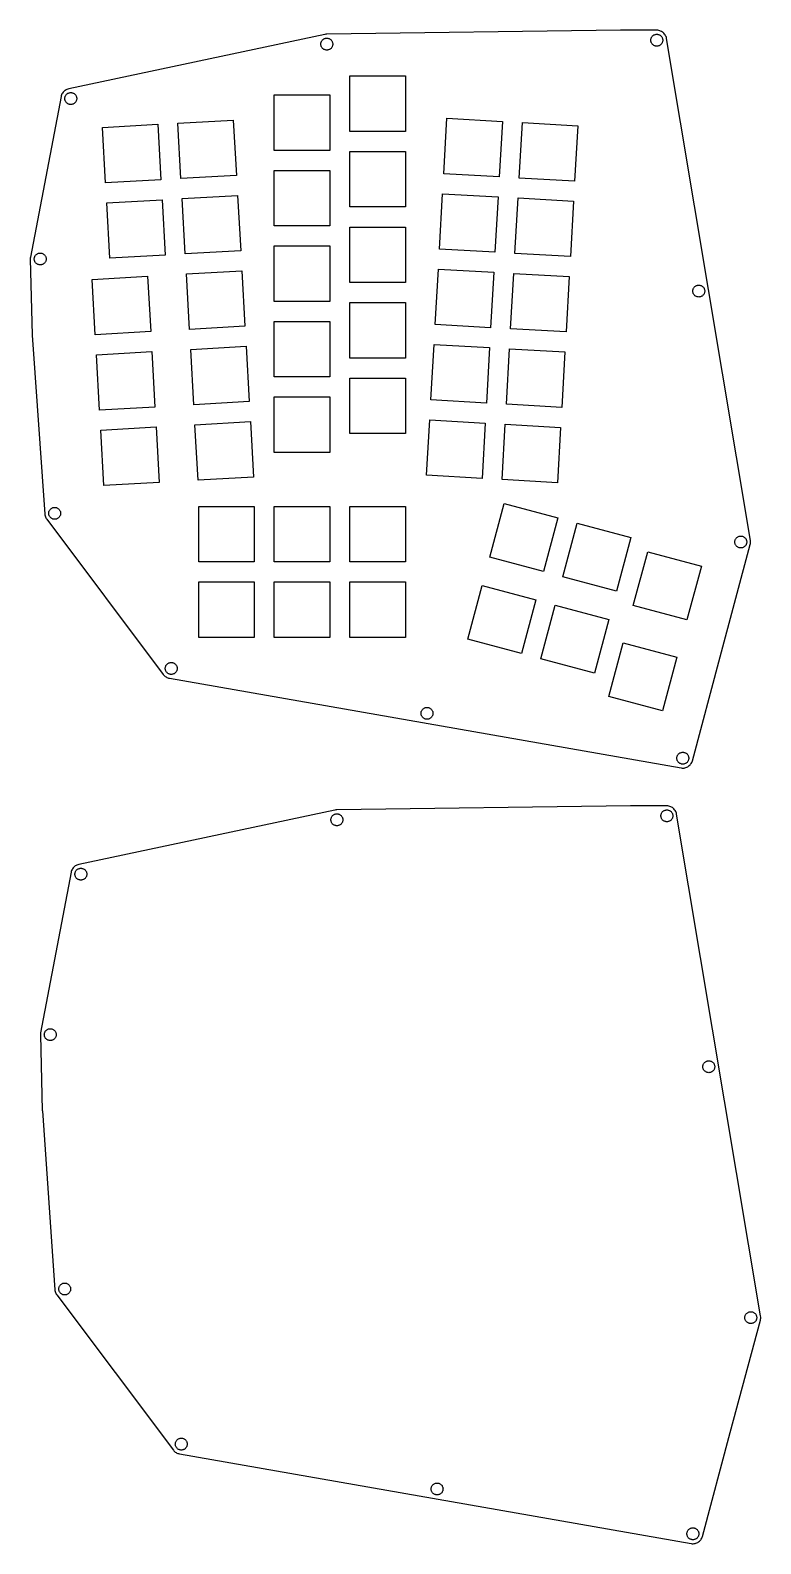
# Model space of a CAD drawing. Extents: x 0.1 to 15.1, y 0.3 to 15.4.
# Drawn here: x 0.12 to 7.37, y 0.33 to 15.36 of the extents above; entities that cross this region are included whole.
import ezdxf

# ---------------------------------------------------------------- set-up
doc = ezdxf.new("R2010")
doc.units = 0
doc.layers.add('Your_Design', color=7, linetype='CONTINUOUS')

msp = doc.modelspace()

# ---------------------------------------------------------------- linework, layer by layer
at = {"layer": 'Your_Design', "color": 5}
for points in [[(5.976106, 15.355777), (5.974772, 15.355768), (3.05893, 15.316258), (3.04932, 15.315656), (3.039814, 15.314119), (0.49847, 14.774332), (0.48917, 14.771876), (0.480153, 14.768524), (0.471507, 14.764308), (0.463314, 14.759268), (0.455652, 14.753452), (0.448594, 14.746916), (0.442208, 14.739722), (0.436555, 14.73194), (0.431688, 14.723642), (0.427655, 14.714909), (0.424493, 14.705825), (0.422233, 14.696475), (0.11865, 13.10295), (0.117234, 13.092492), (0.116945, 13.081942), (0.136702, 12.330816), (0.136906, 12.326561), (0.260605, 10.551597), (0.261709, 10.542238), (0.263704, 10.533028), (0.26657, 10.52405), (0.270282, 10.515387), (0.274805, 10.50712), (0.280098, 10.499323), (1.43724, 8.958998), (1.443143, 8.951865), (1.44969, 8.945319), (1.456823, 8.939416), (1.46448, 8.93421), (1.472591, 8.929747), (1.481086, 8.926066), (1.48989, 8.9232), (1.498924, 8.921172), (6.576941, 8.030159), (6.586591, 8.028954), (6.596313, 8.028718), (6.606012, 8.02943), (6.615593, 8.031096), (6.624963, 8.033698), (6.63403, 8.037214), (6.642706, 8.041608), (6.650905, 8.046836), (6.658549, 8.052849), (6.665562, 8.059586), (6.671876, 8.066983), (6.67743, 8.074966), (6.682168, 8.083459), (6.686046, 8.092378), (6.689022, 8.101635), (6.965178, 9.132263), (7.2643, 10.2486), (7.266473, 10.258887), (7.26754, 10.269348), (7.2675, 10.279863), (7.266323, 10.290312), (6.432787, 15.273597), (6.430673, 15.283242), (6.427602, 15.292626), (6.423607, 15.301655), (6.418726, 15.310239), (6.41301, 15.31829), (6.406497, 15.32572), (6.399291, 15.33247), (6.391445, 15.338465), (6.383037, 15.343642), (6.374153, 15.347952), (6.364882, 15.351349), (6.355317, 15.353801), (6.345555, 15.355281), (6.335693, 15.355777)], [(3.11932, 15.217841), (3.11932, 15.217841), (3.119037, 15.212053), (3.118186, 15.20632), (3.116778, 15.200699), (3.114826, 15.195242), (3.112348, 15.190003), (3.109368, 15.185032), (3.105916, 15.180377), (3.102024, 15.176083), (3.097729, 15.172191), (3.093075, 15.168739), (3.088104, 15.16576), (3.082865, 15.163282), (3.077408, 15.161329), (3.071786, 15.159921), (3.066054, 15.159071), (3.060265, 15.158787), (3.054477, 15.159071), (3.048744, 15.159921), (3.043122, 15.161329), (3.037666, 15.163282), (3.032427, 15.16576), (3.027456, 15.168739), (3.022801, 15.172191), (3.018507, 15.176083), (3.014615, 15.180377), (3.011163, 15.185032), (3.008183, 15.190003), (3.005705, 15.195242), (3.003753, 15.200699), (3.002344, 15.20632), (3.001494, 15.212053), (3.001211, 15.217841), (3.001494, 15.22363), (3.002344, 15.229363), (3.003753, 15.234984), (3.005705, 15.240441), (3.008183, 15.24568), (3.011163, 15.250651), (3.014615, 15.255306), (3.018507, 15.2596), (3.022801, 15.263492), (3.027456, 15.266944), (3.032427, 15.269923), (3.037666, 15.272401), (3.043122, 15.274354), (3.048744, 15.275762), (3.054477, 15.276612), (3.060265, 15.276896), (3.066054, 15.276612), (3.071786, 15.275762), (3.077408, 15.274354), (3.082865, 15.272401), (3.088104, 15.269923), (3.093075, 15.266944), (3.097729, 15.263492), (3.102024, 15.2596), (3.105916, 15.255306), (3.109368, 15.250651), (3.112348, 15.24568), (3.114826, 15.240441), (3.116778, 15.234984), (3.118186, 15.229363), (3.119037, 15.22363)], [(6.394748, 15.257351), (6.394748, 15.257351), (6.394472, 15.251563), (6.393622, 15.24583), (6.392213, 15.240209), (6.39026, 15.234752), (6.387784, 15.229513), (6.384803, 15.224542), (6.38135, 15.219887), (6.377457, 15.215593), (6.373163, 15.211701), (6.368508, 15.208249), (6.363537, 15.205269), (6.358298, 15.202792), (6.352841, 15.200839), (6.34722, 15.199431), (6.341487, 15.198581), (6.335693, 15.198296), (6.329905, 15.198581), (6.324172, 15.199431), (6.31855, 15.200839), (6.313094, 15.202792), (6.307855, 15.205269), (6.302884, 15.208249), (6.298229, 15.211701), (6.293935, 15.215593), (6.290045, 15.219887), (6.286592, 15.224542), (6.283612, 15.229513), (6.281135, 15.234752), (6.279183, 15.240209), (6.277773, 15.24583), (6.276923, 15.251563), (6.276638, 15.257351), (6.276913, 15.26314), (6.277764, 15.268873), (6.279173, 15.274494), (6.281126, 15.279951), (6.283602, 15.28519), (6.286583, 15.290161), (6.290035, 15.294816), (6.293925, 15.29911), (6.298219, 15.303002), (6.302874, 15.306454), (6.307845, 15.309433), (6.313084, 15.311911), (6.318541, 15.313864), (6.324163, 15.315272), (6.329895, 15.316122), (6.335693, 15.316407), (6.341482, 15.316122), (6.347214, 15.315272), (6.352836, 15.313864), (6.358293, 15.311911), (6.363532, 15.309434), (6.368502, 15.306454), (6.373157, 15.303002), (6.377451, 15.29911), (6.381345, 15.294816), (6.384798, 15.290161), (6.387778, 15.28519), (6.390254, 15.279951), (6.392207, 15.274494), (6.393617, 15.268873), (6.394467, 15.26314)], [(3.839962, 14.902037), (3.839962, 14.350855), (3.288781, 14.350855), (3.288781, 14.902037)], [(0.577976, 14.678055), (0.577976, 14.678055), (0.577692, 14.672266), (0.576842, 14.666533), (0.575434, 14.660912), (0.573481, 14.655455), (0.571003, 14.650216), (0.568024, 14.645245), (0.564572, 14.64059), (0.560679, 14.636296), (0.556385, 14.632404), (0.55173, 14.628952), (0.54676, 14.625972), (0.541521, 14.623494), (0.536064, 14.621542), (0.530442, 14.620134), (0.52471, 14.619283), (0.518921, 14.619), (0.513133, 14.619283), (0.5074, 14.620134), (0.501778, 14.621542), (0.496322, 14.623494), (0.491083, 14.625972), (0.486112, 14.628952), (0.481457, 14.632404), (0.477163, 14.636296), (0.473271, 14.64059), (0.469818, 14.645245), (0.466839, 14.650216), (0.464361, 14.655455), (0.462409, 14.660912), (0.461, 14.666533), (0.46015, 14.672266), (0.459866, 14.678055), (0.46015, 14.683843), (0.461, 14.689576), (0.462409, 14.695197), (0.464361, 14.700654), (0.466839, 14.705893), (0.469818, 14.710864), (0.473271, 14.715519), (0.477163, 14.719813), (0.481457, 14.723705), (0.486112, 14.727157), (0.491083, 14.730137), (0.496322, 14.732615), (0.501778, 14.734567), (0.5074, 14.735975), (0.513133, 14.736826), (0.518921, 14.737109), (0.52471, 14.736826), (0.530442, 14.735975), (0.536064, 14.734567), (0.541521, 14.732615), (0.54676, 14.730137), (0.55173, 14.727157), (0.556385, 14.723705), (0.560679, 14.719813), (0.564572, 14.715519), (0.568024, 14.710864), (0.571003, 14.705893), (0.573481, 14.700654), (0.575434, 14.695197), (0.576842, 14.689576), (0.577692, 14.683843)], [(3.089962, 14.714537), (3.089962, 14.163355), (2.538781, 14.163355), (2.538781, 14.714537)], [(2.131954, 14.464299), (2.163202, 13.914004), (1.612907, 13.882756), (1.581659, 14.433051)], [(4.802889, 14.450171), (4.771641, 13.899876), (4.221347, 13.931124), (4.252595, 14.481419)], [(5.551683, 14.407651), (5.520435, 13.857357), (4.97014, 13.888605), (5.001388, 14.438899)], [(1.38316, 14.421779), (1.414408, 13.871485), (0.864113, 13.840237), (0.832865, 14.390531)], [(3.839962, 14.152037), (3.839962, 13.600855), (3.288781, 13.600855), (3.288781, 14.152037)], [(3.089962, 13.964537), (3.089962, 13.413355), (2.538781, 13.413355), (2.538781, 13.964537)], [(2.174473, 13.715505), (2.205721, 13.165211), (1.655427, 13.133963), (1.624179, 13.684257)], [(4.76037, 13.701377), (4.729122, 13.151083), (4.178827, 13.182331), (4.210075, 13.732625)], [(5.509163, 13.658858), (5.477915, 13.108563), (4.927621, 13.139811), (4.958869, 13.690106)], [(1.42568, 13.672986), (1.456928, 13.122691), (0.906633, 13.091443), (0.875385, 13.641738)], [(3.839962, 13.402037), (3.839962, 12.850855), (3.288781, 12.850855), (3.288781, 13.402037)], [(0.274391, 13.08453), (0.274391, 13.08453), (0.274107, 13.078742), (0.273257, 13.073009), (0.271849, 13.067387), (0.269896, 13.06193), (0.267418, 13.056692), (0.264439, 13.051721), (0.260987, 13.047066), (0.257095, 13.042772), (0.252801, 13.03888), (0.248146, 13.035427), (0.243175, 13.032448), (0.237936, 13.02997), (0.232479, 13.028017), (0.226857, 13.026609), (0.221125, 13.025759), (0.215336, 13.025475), (0.209548, 13.025759), (0.203815, 13.026609), (0.198194, 13.028017), (0.192737, 13.02997), (0.187498, 13.032448), (0.182527, 13.035427), (0.177872, 13.03888), (0.173578, 13.042772), (0.169686, 13.047066), (0.166234, 13.051721), (0.163254, 13.056692), (0.160777, 13.06193), (0.158824, 13.067387), (0.157416, 13.073009), (0.156566, 13.078742), (0.156281, 13.08453), (0.156566, 13.090318), (0.157416, 13.096051), (0.158824, 13.101673), (0.160777, 13.107129), (0.163254, 13.112368), (0.166234, 13.117339), (0.169686, 13.121994), (0.173578, 13.126288), (0.177872, 13.13018), (0.182527, 13.133633), (0.187498, 13.136612), (0.192737, 13.13909), (0.198194, 13.141042), (0.203815, 13.142451), (0.209548, 13.143301), (0.215336, 13.143585), (0.221125, 13.143301), (0.226857, 13.142451), (0.232479, 13.141042), (0.237936, 13.13909), (0.243175, 13.136612), (0.248146, 13.133633), (0.252801, 13.13018), (0.257095, 13.126288), (0.260987, 13.121994), (0.264439, 13.117339), (0.267418, 13.112368), (0.269896, 13.107129), (0.271849, 13.101673), (0.273257, 13.096051), (0.274107, 13.090318)], [(3.089962, 13.214537), (3.089962, 12.663355), (2.538781, 12.663355), (2.538781, 13.214537)], [(2.216993, 12.966712), (2.248241, 12.416417), (1.697946, 12.385169), (1.666698, 12.935464)], [(4.71785, 12.952584), (4.686602, 12.402289), (4.136308, 12.433537), (4.167555, 12.983832)], [(5.466644, 12.910064), (5.435396, 12.359769), (4.885101, 12.391017), (4.916349, 12.941312)], [(1.281001, 12.913562), (1.312249, 12.363267), (0.761954, 12.332019), (0.730706, 12.882314)], [(6.811516, 12.765709), (6.811516, 12.765709), (6.811241, 12.75992), (6.81039, 12.754188), (6.808981, 12.748566), (6.807028, 12.743109), (6.804552, 12.73787), (6.801571, 12.7329), (6.798119, 12.728245), (6.794229, 12.723951), (6.789935, 12.720058), (6.78528, 12.716606), (6.780309, 12.713627), (6.77507, 12.711149), (6.769613, 12.709196), (6.763991, 12.707788), (6.758259, 12.706938), (6.752471, 12.706654), (6.746682, 12.706938), (6.740949, 12.707788), (6.735328, 12.709196), (6.729871, 12.711149), (6.724632, 12.713627), (6.719661, 12.716606), (6.715006, 12.720058), (6.710712, 12.723951), (6.706819, 12.728245), (6.703366, 12.7329), (6.700385, 12.73787), (6.697909, 12.743109), (6.695956, 12.748566), (6.694547, 12.754188), (6.693696, 12.75992), (6.693421, 12.765709), (6.693696, 12.771497), (6.694547, 12.77723), (6.695956, 12.782852), (6.697909, 12.788308), (6.700385, 12.793547), (6.703366, 12.798518), (6.706819, 12.803173), (6.710712, 12.807467), (6.715006, 12.811359), (6.719661, 12.814812), (6.724632, 12.817791), (6.729871, 12.820269), (6.735328, 12.822221), (6.740949, 12.82363), (6.746682, 12.82448), (6.752471, 12.824764), (6.758259, 12.82448), (6.763991, 12.82363), (6.769613, 12.822221), (6.77507, 12.820269), (6.780309, 12.817791), (6.78528, 12.814812), (6.789935, 12.811359), (6.794229, 12.807467), (6.798119, 12.803173), (6.801571, 12.798518), (6.804552, 12.793547), (6.807028, 12.788308), (6.808981, 12.782852), (6.81039, 12.77723), (6.811241, 12.771497)], [(3.839962, 12.652037), (3.839962, 12.100856), (3.288781, 12.100856), (3.288781, 12.652037)], [(3.089962, 12.464537), (3.089962, 11.913356), (2.538781, 11.913356), (2.538781, 12.464537)], [(2.259513, 12.217918), (2.290761, 11.667623), (1.740466, 11.636375), (1.709218, 12.18667)], [(4.67533, 12.20379), (4.644082, 11.653495), (4.093788, 11.684743), (4.125036, 12.235038)], [(5.424124, 12.16127), (5.392876, 11.610976), (4.842582, 11.642224), (4.87383, 12.192518)], [(1.32352, 12.164768), (1.354768, 11.614474), (0.804474, 11.583226), (0.773226, 12.13352)], [(3.839962, 11.902037), (3.839962, 11.350856), (3.288781, 11.350856), (3.288781, 11.902037)], [(3.089962, 11.714537), (3.089962, 11.163356), (2.538781, 11.163356), (2.538781, 11.714537)], [(2.302032, 11.469124), (2.33328, 10.91883), (1.782986, 10.887582), (1.751738, 11.437876)], [(4.632811, 11.454996), (4.601563, 10.904702), (4.051268, 10.93595), (4.082516, 11.486244)], [(5.381604, 11.412476), (5.350356, 10.862182), (4.800062, 10.89343), (4.83131, 11.443724)], [(1.36604, 11.415974), (1.397288, 10.86568), (0.846993, 10.834432), (0.815745, 11.384726)], [(0.417847, 10.55844), (0.417847, 10.55844), (0.417564, 10.552652), (0.416713, 10.546919), (0.415305, 10.541297), (0.413353, 10.535841), (0.410875, 10.530602), (0.407895, 10.525631), (0.404443, 10.520976), (0.400551, 10.516682), (0.396257, 10.512792), (0.391602, 10.509339), (0.386631, 10.506359), (0.381392, 10.503882), (0.375936, 10.50193), (0.370314, 10.50052), (0.364581, 10.49967), (0.358793, 10.499394), (0.353004, 10.49967), (0.347272, 10.50052), (0.34165, 10.50193), (0.336193, 10.503882), (0.330954, 10.506359), (0.325984, 10.509339), (0.321329, 10.512792), (0.317035, 10.516682), (0.313143, 10.520976), (0.30969, 10.525631), (0.306711, 10.530602), (0.304233, 10.535841), (0.302281, 10.541297), (0.300872, 10.546919), (0.300022, 10.552652), (0.299738, 10.55844), (0.300022, 10.564228), (0.300872, 10.569961), (0.302281, 10.575583), (0.304233, 10.581039), (0.306711, 10.586278), (0.30969, 10.591249), (0.313143, 10.595904), (0.317035, 10.600198), (0.321329, 10.604092), (0.325984, 10.607545), (0.330954, 10.610525), (0.336193, 10.613001), (0.34165, 10.614954), (0.347272, 10.616363), (0.353004, 10.617214), (0.358793, 10.617489), (0.364581, 10.617214), (0.370314, 10.616363), (0.375936, 10.614954), (0.381392, 10.613001), (0.386631, 10.610525), (0.391602, 10.607545), (0.396257, 10.604092), (0.400551, 10.600198), (0.404443, 10.595904), (0.407895, 10.591249), (0.410875, 10.586278), (0.413353, 10.581039), (0.415305, 10.575583), (0.416713, 10.569961), (0.417564, 10.564228)], [(2.339962, 10.627037), (2.339962, 10.075856), (1.788781, 10.075856), (1.788781, 10.627037)], [(3.089962, 10.627037), (3.089962, 10.075856), (2.538781, 10.075856), (2.538781, 10.627037)], [(3.839962, 10.627037), (3.839962, 10.075856), (3.288781, 10.075856), (3.288781, 10.627037)], [(5.353332, 10.513321), (5.210676, 9.980921), (4.678276, 10.123577), (4.820932, 10.655977)], [(6.077777, 10.319207), (5.935121, 9.786807), (5.402721, 9.929463), (5.545377, 10.461863)], [(7.228284, 10.274066), (7.228284, 10.274066), (7.228008, 10.268278), (7.227158, 10.262545), (7.225748, 10.256923), (7.223796, 10.251467), (7.221319, 10.246228), (7.218339, 10.241257), (7.214886, 10.236602), (7.210993, 10.232308), (7.206698, 10.228414), (7.202044, 10.224961), (7.197073, 10.221981), (7.191834, 10.219505), (7.186377, 10.217552), (7.180756, 10.216143), (7.175023, 10.215292), (7.169234, 10.215017), (7.163446, 10.215292), (7.157713, 10.216143), (7.152091, 10.217552), (7.146635, 10.219505), (7.141396, 10.221981), (7.136425, 10.224961), (7.13177, 10.228414), (7.127476, 10.232308), (7.123586, 10.236602), (7.120133, 10.241257), (7.117153, 10.246228), (7.114677, 10.251467), (7.112724, 10.256923), (7.111315, 10.262545), (7.110464, 10.268278), (7.110189, 10.274066), (7.110464, 10.279855), (7.111315, 10.285587), (7.112724, 10.291209), (7.114677, 10.296666), (7.117153, 10.301905), (7.120133, 10.306876), (7.123586, 10.31153), (7.127476, 10.315824), (7.13177, 10.319718), (7.136425, 10.323171), (7.141396, 10.326151), (7.146635, 10.328628), (7.152091, 10.33058), (7.157713, 10.33199), (7.163446, 10.33284), (7.169234, 10.333116), (7.175023, 10.33284), (7.180756, 10.33199), (7.186377, 10.33058), (7.191834, 10.328628), (7.197073, 10.326151), (7.202044, 10.323171), (7.206698, 10.319718), (7.210993, 10.315824), (7.214886, 10.31153), (7.218339, 10.306876), (7.221319, 10.301905), (7.223796, 10.296666), (7.225748, 10.291209), (7.227158, 10.285587), (7.228008, 10.279855)], [(6.777957, 10.034537), (6.635301, 9.502137), (6.102901, 9.644793), (6.245557, 10.177193)], [(2.339962, 9.877037), (2.339962, 9.325856), (1.788781, 9.325856), (1.788781, 9.877037)], [(3.089962, 9.877037), (3.089962, 9.325856), (2.538781, 9.325856), (2.538781, 9.877037)], [(3.839962, 9.877037), (3.839962, 9.325856), (3.288781, 9.325856), (3.288781, 9.877037)], [(5.134954, 9.698321), (4.992298, 9.165921), (4.459898, 9.308577), (4.602554, 9.840977)], [(5.859398, 9.504207), (5.716742, 8.971807), (5.184342, 9.114463), (5.326998, 9.646863)], [(6.535314, 9.128982), (6.392658, 8.596582), (5.860258, 8.739237), (6.002914, 9.271638)], [(1.574989, 9.018115), (1.574706, 9.012327), (1.573855, 9.006594), (1.572447, 9.000972), (1.570495, 8.995516), (1.568017, 8.990277), (1.565037, 8.985306), (1.561585, 8.980651), (1.557693, 8.976357), (1.553399, 8.972467), (1.548744, 8.969014), (1.543773, 8.966034), (1.538534, 8.963558), (1.533077, 8.961605), (1.527455, 8.960195), (1.521723, 8.959345), (1.515934, 8.959069), (1.510146, 8.959345), (1.504413, 8.960195), (1.498792, 8.961605), (1.493335, 8.963558), (1.488096, 8.966034), (1.483125, 8.969014), (1.47847, 8.972467), (1.474176, 8.976357), (1.470284, 8.980651), (1.466832, 8.985306), (1.463852, 8.990277), (1.461374, 8.995516), (1.459422, 9.000972), (1.458014, 9.006594), (1.457163, 9.012327), (1.45688, 9.018115), (1.457163, 9.023904), (1.458014, 9.029636), (1.459422, 9.035258), (1.461374, 9.040715), (1.463852, 9.045954), (1.466832, 9.050924), (1.470284, 9.055579), (1.474176, 9.059873), (1.47847, 9.063767), (1.483125, 9.06722), (1.488096, 9.0702), (1.493335, 9.072676), (1.498792, 9.074629), (1.504413, 9.076039), (1.510146, 9.076889), (1.515934, 9.077165), (1.521723, 9.076889), (1.527455, 9.076039), (1.533077, 9.074629), (1.538534, 9.072676), (1.543773, 9.0702), (1.548744, 9.06722), (1.553399, 9.063767), (1.557693, 9.059873), (1.561585, 9.055579), (1.565037, 9.050924), (1.568017, 9.045954), (1.570495, 9.040715), (1.572447, 9.035258), (1.573855, 9.029636), (1.574706, 9.023904)], [(4.113998, 8.572608), (4.113722, 8.56682), (4.112872, 8.561087), (4.111462, 8.555465), (4.10951, 8.550009), (4.107033, 8.54477), (4.104053, 8.539799), (4.1006, 8.535144), (4.096706, 8.53085), (4.092412, 8.52696), (4.087758, 8.523508), (4.082787, 8.520527), (4.077548, 8.518051), (4.072091, 8.516098), (4.066469, 8.514689), (4.060737, 8.513838), (4.054948, 8.513563), (4.04916, 8.513838), (4.043427, 8.514689), (4.037806, 8.516098), (4.032349, 8.518051), (4.02711, 8.520527), (4.022139, 8.523508), (4.017484, 8.52696), (4.01319, 8.53085), (4.0093, 8.535144), (4.005847, 8.539799), (4.002867, 8.54477), (4.000391, 8.550009), (3.998438, 8.555465), (3.997028, 8.561087), (3.996178, 8.56682), (3.995902, 8.572608), (3.996178, 8.578397), (3.997028, 8.58413), (3.998438, 8.589751), (4.000391, 8.595208), (4.002867, 8.600447), (4.005847, 8.605418), (4.0093, 8.610073), (4.01319, 8.614367), (4.017484, 8.61826), (4.022139, 8.621713), (4.02711, 8.624693), (4.032349, 8.62717), (4.037806, 8.629123), (4.043427, 8.630532), (4.04916, 8.631382), (4.054948, 8.631658), (4.060737, 8.631382), (4.066469, 8.630532), (4.072091, 8.629123), (4.077548, 8.62717), (4.082787, 8.624693), (4.087758, 8.621713), (4.092412, 8.61826), (4.096706, 8.614367), (4.1006, 8.610073), (4.104053, 8.605418), (4.107033, 8.600447), (4.10951, 8.595208), (4.111462, 8.589751), (4.112872, 8.58413), (4.113722, 8.578397)], [(6.653007, 8.127102), (6.652731, 8.121313), (6.651881, 8.115581), (6.650471, 8.109959), (6.648519, 8.104502), (6.646042, 8.099263), (6.643062, 8.094293), (6.639609, 8.089638), (6.635719, 8.085343), (6.631425, 8.08145), (6.62677, 8.077997), (6.621799, 8.075017), (6.61656, 8.07254), (6.611104, 8.070588), (6.605482, 8.069178), (6.599749, 8.068328), (6.593961, 8.068052), (6.588172, 8.068328), (6.58244, 8.069178), (6.576818, 8.070588), (6.571361, 8.07254), (6.566122, 8.075017), (6.561152, 8.077997), (6.556497, 8.08145), (6.552203, 8.085343), (6.548309, 8.089638), (6.544856, 8.094293), (6.541876, 8.099263), (6.5394, 8.104502), (6.537447, 8.109959), (6.536037, 8.115581), (6.535187, 8.121313), (6.534911, 8.127102), (6.535187, 8.13289), (6.536037, 8.138623), (6.537447, 8.144245), (6.5394, 8.149701), (6.541876, 8.15494), (6.544856, 8.159911), (6.548309, 8.164566), (6.552203, 8.16886), (6.556497, 8.172754), (6.561152, 8.176206), (6.566122, 8.179187), (6.571361, 8.181663), (6.576818, 8.183616), (6.58244, 8.185025), (6.588172, 8.185876), (6.593961, 8.186151), (6.599749, 8.185876), (6.605482, 8.185025), (6.611104, 8.183616), (6.61656, 8.181663), (6.621799, 8.179187), (6.62677, 8.176206), (6.631425, 8.172754), (6.635719, 8.16886), (6.639609, 8.164566), (6.643062, 8.159911), (6.646042, 8.15494), (6.648519, 8.149701), (6.650471, 8.144245), (6.651881, 8.138623), (6.652731, 8.13289)], [(6.075953, 7.652895), (6.074618, 7.652886), (3.158777, 7.613376), (3.149166, 7.612775), (3.139661, 7.611238), (0.598316, 7.071451), (0.589016, 7.068995), (0.58, 7.065643), (0.571354, 7.061427), (0.56316, 7.056386), (0.555498, 7.050571), (0.548441, 7.044035), (0.542055, 7.036841), (0.536401, 7.029058), (0.531535, 7.020761), (0.527501, 7.012028), (0.524339, 7.002943), (0.52208, 6.993593), (0.218496, 5.400068), (0.21708, 5.38961), (0.216791, 5.379061), (0.236548, 4.627935), (0.236752, 4.62368), (0.360451, 2.848716), (0.361556, 2.839357), (0.36355, 2.830146), (0.366417, 2.821169), (0.370128, 2.812506), (0.374652, 2.804239), (0.379945, 2.796442), (1.537087, 1.256116), (1.54299, 1.248984), (1.549537, 1.242437), (1.55667, 1.236535), (1.564326, 1.231329), (1.572438, 1.226866), (1.580933, 1.223185), (1.589736, 1.220318), (1.59877, 1.218291), (6.676787, 0.327278), (6.686437, 0.326073), (6.696159, 0.325837), (6.705858, 0.326549), (6.715439, 0.328215), (6.724809, 0.330817), (6.733876, 0.334333), (6.742552, 0.338726), (6.750751, 0.343955), (6.758395, 0.349968), (6.765409, 0.356705), (6.771722, 0.364102), (6.777276, 0.372085), (6.782014, 0.380578), (6.785892, 0.389496), (6.788868, 0.398754), (7.065024, 1.429382), (7.364146, 2.545718), (7.366319, 2.556006), (7.367386, 2.566467), (7.367347, 2.576982), (7.36617, 2.587431), (6.532634, 7.570716), (6.53052, 7.58036), (6.527449, 7.589745), (6.523453, 7.598774), (6.518572, 7.607358), (6.512857, 7.615409), (6.506344, 7.622839), (6.499137, 7.629589), (6.491291, 7.635583), (6.482883, 7.640761), (6.473999, 7.64507), (6.464728, 7.648468), (6.455163, 7.650919), (6.445401, 7.6524), (6.435539, 7.652895)], [(3.219166, 7.51496), (3.219166, 7.51496), (3.218883, 7.509172), (3.218032, 7.503439), (3.216624, 7.497817), (3.214672, 7.492361), (3.212194, 7.487122), (3.209214, 7.482151), (3.205762, 7.477496), (3.20187, 7.473202), (3.197576, 7.46931), (3.192921, 7.465858), (3.18795, 7.462878), (3.182711, 7.4604), (3.177254, 7.458448), (3.171633, 7.45704), (3.1659, 7.45619), (3.160112, 7.455905), (3.154323, 7.45619), (3.148591, 7.45704), (3.142969, 7.458448), (3.137512, 7.4604), (3.132273, 7.462878), (3.127302, 7.465858), (3.122647, 7.46931), (3.118353, 7.473202), (3.114461, 7.477496), (3.111009, 7.482151), (3.108029, 7.487122), (3.105551, 7.492361), (3.103599, 7.497817), (3.102191, 7.503439), (3.10134, 7.509172), (3.101057, 7.51496), (3.10134, 7.520749), (3.102191, 7.526481), (3.103599, 7.532103), (3.105551, 7.53756), (3.108029, 7.542799), (3.111009, 7.547769), (3.114461, 7.552424), (3.118353, 7.556718), (3.122647, 7.56061), (3.127302, 7.564063), (3.132273, 7.567042), (3.137512, 7.56952), (3.142969, 7.571472), (3.148591, 7.572881), (3.154323, 7.573731), (3.160112, 7.574015), (3.1659, 7.573731), (3.171633, 7.572881), (3.177254, 7.571472), (3.182711, 7.56952), (3.18795, 7.567042), (3.192921, 7.564063), (3.197576, 7.56061), (3.20187, 7.556718), (3.205762, 7.552424), (3.209214, 7.547769), (3.212194, 7.542799), (3.214672, 7.53756), (3.216624, 7.532103), (3.218032, 7.526481), (3.218883, 7.520749)], [(6.494594, 7.55447), (6.494594, 7.55447), (6.494319, 7.548682), (6.493468, 7.542949), (6.492059, 7.537327), (6.490106, 7.531871), (6.48763, 7.526632), (6.48465, 7.521661), (6.481197, 7.517006), (6.477303, 7.512712), (6.473009, 7.50882), (6.468354, 7.505368), (6.463383, 7.502388), (6.458144, 7.49991), (6.452688, 7.497958), (6.447066, 7.49655), (6.441333, 7.495699), (6.435539, 7.495415), (6.429751, 7.495699), (6.424018, 7.49655), (6.418397, 7.497958), (6.41294, 7.49991), (6.407701, 7.502388), (6.40273, 7.505368), (6.398075, 7.50882), (6.393781, 7.512712), (6.389891, 7.517006), (6.386438, 7.521661), (6.383458, 7.526632), (6.380982, 7.531871), (6.379029, 7.537327), (6.37762, 7.542949), (6.376769, 7.548682), (6.376484, 7.55447), (6.37676, 7.560259), (6.37761, 7.565991), (6.37902, 7.571613), (6.380972, 7.57707), (6.383449, 7.582309), (6.386429, 7.58728), (6.389882, 7.591934), (6.393772, 7.596229), (6.398066, 7.60012), (6.402721, 7.603573), (6.407692, 7.606552), (6.412931, 7.60903), (6.418387, 7.610982), (6.424009, 7.612391), (6.429742, 7.613241), (6.435539, 7.613525), (6.441328, 7.613241), (6.447061, 7.612391), (6.452682, 7.610983), (6.458139, 7.60903), (6.463378, 7.606552), (6.468349, 7.603573), (6.473003, 7.600121), (6.477298, 7.596229), (6.481191, 7.591935), (6.484644, 7.58728), (6.487624, 7.582309), (6.490101, 7.57707), (6.492053, 7.571613), (6.493463, 7.565992), (6.494313, 7.560259)], [(0.677822, 6.975173), (0.677822, 6.975173), (0.677539, 6.969385), (0.676688, 6.963652), (0.67528, 6.95803), (0.673328, 6.952574), (0.67085, 6.947335), (0.66787, 6.942364), (0.664418, 6.937709), (0.660526, 6.933415), (0.656232, 6.929523), (0.651577, 6.926071), (0.646606, 6.923091), (0.641367, 6.920613), (0.63591, 6.918661), (0.630289, 6.917252), (0.624556, 6.916402), (0.618768, 6.916119), (0.612979, 6.916402), (0.607246, 6.917252), (0.601625, 6.918661), (0.596168, 6.920613), (0.590929, 6.923091), (0.585958, 6.926071), (0.581303, 6.929523), (0.577009, 6.933415), (0.573117, 6.937709), (0.569665, 6.942364), (0.566685, 6.947335), (0.564207, 6.952574), (0.562255, 6.95803), (0.560847, 6.963652), (0.559996, 6.969385), (0.559713, 6.975173), (0.559996, 6.980962), (0.560847, 6.986694), (0.562255, 6.992316), (0.564207, 6.997773), (0.566685, 7.003012), (0.569665, 7.007983), (0.573117, 7.012637), (0.577009, 7.016932), (0.581303, 7.020824), (0.585958, 7.024276), (0.590929, 7.027256), (0.596168, 7.029733), (0.601625, 7.031686), (0.607246, 7.033094), (0.612979, 7.033945), (0.618768, 7.034228), (0.624556, 7.033945), (0.630289, 7.033094), (0.63591, 7.031686), (0.641367, 7.029733), (0.646606, 7.027256), (0.651577, 7.024276), (0.656232, 7.020824), (0.660526, 7.016932), (0.664418, 7.012637), (0.66787, 7.007983), (0.67085, 7.003012), (0.673328, 6.997773), (0.67528, 6.992316), (0.676688, 6.986694), (0.677539, 6.980962)], [(0.374238, 5.381649), (0.374238, 5.381649), (0.373953, 5.37586), (0.373103, 5.370128), (0.371695, 5.364506), (0.369742, 5.359049), (0.367265, 5.35381), (0.364285, 5.348839), (0.360833, 5.344184), (0.356941, 5.33989), (0.352647, 5.335998), (0.347992, 5.332546), (0.343021, 5.329566), (0.337782, 5.327088), (0.332325, 5.325136), (0.326704, 5.323728), (0.320971, 5.322877), (0.315183, 5.322594), (0.309394, 5.322877), (0.303662, 5.323728), (0.29804, 5.325136), (0.292583, 5.327088), (0.287344, 5.329566), (0.282373, 5.332546), (0.277718, 5.335998), (0.273424, 5.33989), (0.269532, 5.344184), (0.26608, 5.348839), (0.263101, 5.35381), (0.260623, 5.359049), (0.25867, 5.364506), (0.257262, 5.370128), (0.256412, 5.37586), (0.256128, 5.381649), (0.256412, 5.387437), (0.257262, 5.39317), (0.25867, 5.398791), (0.260623, 5.404248), (0.263101, 5.409487), (0.26608, 5.414458), (0.269532, 5.419113), (0.273424, 5.423407), (0.277718, 5.427299), (0.282373, 5.430751), (0.287344, 5.433731), (0.292583, 5.436209), (0.29804, 5.438161), (0.303662, 5.43957), (0.309394, 5.44042), (0.315183, 5.440703), (0.320971, 5.44042), (0.326704, 5.43957), (0.332325, 5.438161), (0.337782, 5.436209), (0.343021, 5.433731), (0.347992, 5.430751), (0.352647, 5.427299), (0.356941, 5.423407), (0.360833, 5.419113), (0.364285, 5.414458), (0.367265, 5.409487), (0.369742, 5.404248), (0.371695, 5.398791), (0.373103, 5.39317), (0.373953, 5.387437)], [(6.911362, 5.062828), (6.911362, 5.062828), (6.911087, 5.057039), (6.910236, 5.051307), (6.908827, 5.045685), (6.906874, 5.040228), (6.904398, 5.034989), (6.901418, 5.030018), (6.897965, 5.025363), (6.894075, 5.021069), (6.889781, 5.017177), (6.885126, 5.013725), (6.880155, 5.010745), (6.874916, 5.008267), (6.869459, 5.006315), (6.863838, 5.004907), (6.858105, 5.004056), (6.852317, 5.003773), (6.846528, 5.004056), (6.840796, 5.004907), (6.835174, 5.006315), (6.829717, 5.008267), (6.824478, 5.010745), (6.819507, 5.013725), (6.814853, 5.017177), (6.810559, 5.021069), (6.806665, 5.025363), (6.803212, 5.030018), (6.800232, 5.034989), (6.797755, 5.040228), (6.795803, 5.045685), (6.794393, 5.051307), (6.793543, 5.057039), (6.793267, 5.062828), (6.793543, 5.068616), (6.794393, 5.074349), (6.795803, 5.07997), (6.797755, 5.085427), (6.800232, 5.090666), (6.803212, 5.095637), (6.806665, 5.100292), (6.810559, 5.104586), (6.814853, 5.108478), (6.819507, 5.11193), (6.824478, 5.11491), (6.829717, 5.117388), (6.835174, 5.11934), (6.840796, 5.120748), (6.846528, 5.121599), (6.852317, 5.121882), (6.858105, 5.121599), (6.863838, 5.120748), (6.869459, 5.11934), (6.874916, 5.117388), (6.880155, 5.11491), (6.885126, 5.11193), (6.889781, 5.108478), (6.894075, 5.104586), (6.897965, 5.100292), (6.901418, 5.095637), (6.904398, 5.090666), (6.906874, 5.085427), (6.908827, 5.07997), (6.910236, 5.074349), (6.911087, 5.068616)], [(0.517694, 2.855559), (0.517694, 2.855559), (0.51741, 2.84977), (0.51656, 2.844038), (0.515151, 2.838416), (0.513199, 2.832959), (0.510721, 2.82772), (0.507742, 2.822749), (0.504289, 2.818094), (0.500397, 2.8138), (0.496103, 2.809911), (0.491448, 2.806458), (0.486478, 2.803477), (0.481239, 2.801001), (0.475782, 2.799048), (0.47016, 2.797639), (0.464428, 2.796788), (0.458639, 2.796513), (0.452851, 2.796788), (0.447118, 2.797639), (0.441496, 2.799048), (0.43604, 2.801001), (0.430801, 2.803477), (0.42583, 2.806458), (0.421175, 2.809911), (0.416881, 2.8138), (0.412989, 2.818094), (0.409537, 2.822749), (0.406557, 2.82772), (0.404079, 2.832959), (0.402127, 2.838416), (0.400719, 2.844038), (0.399868, 2.84977), (0.399584, 2.855559), (0.399868, 2.861347), (0.400719, 2.86708), (0.402127, 2.872701), (0.404079, 2.878158), (0.406557, 2.883397), (0.409537, 2.888368), (0.412989, 2.893023), (0.416881, 2.897317), (0.421175, 2.901211), (0.42583, 2.904663), (0.430801, 2.907644), (0.43604, 2.91012), (0.441496, 2.912073), (0.447118, 2.913482), (0.452851, 2.914333), (0.458639, 2.914608), (0.464428, 2.914333), (0.47016, 2.913482), (0.475782, 2.912073), (0.481239, 2.91012), (0.486478, 2.907644), (0.491448, 2.904663), (0.496103, 2.901211), (0.500397, 2.897317), (0.504289, 2.893023), (0.507742, 2.888368), (0.510721, 2.883397), (0.513199, 2.878158), (0.515151, 2.872701), (0.51656, 2.86708), (0.51741, 2.861347)], [(7.32813, 2.571185), (7.32813, 2.571185), (7.327855, 2.565396), (7.327004, 2.559664), (7.325595, 2.554042), (7.323642, 2.548586), (7.321166, 2.543347), (7.318185, 2.538376), (7.314733, 2.533721), (7.310839, 2.529427), (7.306545, 2.525533), (7.30189, 2.52208), (7.296919, 2.5191), (7.29168, 2.516624), (7.286223, 2.514671), (7.280602, 2.513261), (7.274869, 2.512411), (7.269081, 2.512135), (7.263292, 2.512411), (7.25756, 2.513261), (7.251938, 2.514671), (7.246481, 2.516624), (7.241242, 2.5191), (7.236272, 2.52208), (7.231616, 2.525533), (7.227322, 2.529427), (7.223433, 2.533721), (7.21998, 2.538376), (7.216999, 2.543347), (7.214523, 2.548586), (7.21257, 2.554042), (7.211161, 2.559664), (7.210311, 2.565396), (7.210035, 2.571185), (7.210311, 2.576974), (7.211161, 2.582706), (7.21257, 2.588328), (7.214523, 2.593785), (7.216999, 2.599024), (7.21998, 2.603994), (7.223433, 2.608649), (7.227322, 2.612943), (7.231616, 2.616837), (7.236272, 2.62029), (7.241242, 2.62327), (7.246481, 2.625746), (7.251938, 2.627699), (7.25756, 2.629109), (7.263292, 2.629959), (7.269081, 2.630235), (7.274869, 2.629959), (7.280602, 2.629109), (7.286223, 2.627699), (7.29168, 2.625746), (7.296919, 2.62327), (7.30189, 2.62029), (7.306545, 2.616837), (7.310839, 2.612943), (7.314733, 2.608649), (7.318185, 2.603994), (7.321166, 2.599024), (7.323642, 2.593785), (7.325595, 2.588328), (7.327004, 2.582706), (7.327855, 2.576974)], [(1.674835, 1.315234), (1.674552, 1.309446), (1.673702, 1.303713), (1.672293, 1.298091), (1.670341, 1.292635), (1.667863, 1.287396), (1.664883, 1.282425), (1.661431, 1.27777), (1.657539, 1.273476), (1.653245, 1.269586), (1.64859, 1.266133), (1.643619, 1.263153), (1.63838, 1.260676), (1.632924, 1.258724), (1.627302, 1.257314), (1.621569, 1.256464), (1.615781, 1.256188), (1.609992, 1.256464), (1.60426, 1.257314), (1.598638, 1.258724), (1.593181, 1.260676), (1.587942, 1.263153), (1.582971, 1.266133), (1.578317, 1.269586), (1.574022, 1.273476), (1.57013, 1.27777), (1.566678, 1.282425), (1.563698, 1.287396), (1.56122, 1.292635), (1.559268, 1.298091), (1.55786, 1.303713), (1.557009, 1.309446), (1.556726, 1.315234), (1.557009, 1.321022), (1.55786, 1.326755), (1.559268, 1.332377), (1.56122, 1.337833), (1.563698, 1.343072), (1.566678, 1.348043), (1.57013, 1.352698), (1.574022, 1.356992), (1.578317, 1.360886), (1.582971, 1.364339), (1.587942, 1.367319), (1.593181, 1.369795), (1.598638, 1.371748), (1.60426, 1.373157), (1.609992, 1.374008), (1.615781, 1.374283), (1.621569, 1.374008), (1.627302, 1.373157), (1.632924, 1.371748), (1.63838, 1.369795), (1.643619, 1.367319), (1.64859, 1.364339), (1.653245, 1.360886), (1.657539, 1.356992), (1.661431, 1.352698), (1.664883, 1.348043), (1.667863, 1.343072), (1.670341, 1.337833), (1.672293, 1.332377), (1.673702, 1.326755), (1.674552, 1.321022)], [(4.213844, 0.869727), (4.213568, 0.863939), (4.212718, 0.858206), (4.211309, 0.852584), (4.209356, 0.847128), (4.206879, 0.841889), (4.203899, 0.836918), (4.200446, 0.832263), (4.196553, 0.827969), (4.192259, 0.824079), (4.187604, 0.820626), (4.182633, 0.817646), (4.177394, 0.81517), (4.171937, 0.813217), (4.166316, 0.811807), (4.160583, 0.810957), (4.154794, 0.810681), (4.149006, 0.810957), (4.143274, 0.811807), (4.137652, 0.813217), (4.132195, 0.81517), (4.126956, 0.817646), (4.121985, 0.820626), (4.11733, 0.824079), (4.113036, 0.827969), (4.109146, 0.832263), (4.105694, 0.836918), (4.102713, 0.841889), (4.100237, 0.847128), (4.098284, 0.852584), (4.096875, 0.858206), (4.096024, 0.863939), (4.095749, 0.869727), (4.096024, 0.875516), (4.096875, 0.881248), (4.098284, 0.88687), (4.100237, 0.892327), (4.102713, 0.897566), (4.105694, 0.902537), (4.109146, 0.907191), (4.113036, 0.911485), (4.11733, 0.915379), (4.121985, 0.918832), (4.126956, 0.921812), (4.132195, 0.924289), (4.137652, 0.926241), (4.143274, 0.927651), (4.149006, 0.928501), (4.154794, 0.928777), (4.160583, 0.928501), (4.166316, 0.927651), (4.171937, 0.926241), (4.177394, 0.924289), (4.182633, 0.921812), (4.187604, 0.918832), (4.192259, 0.915379), (4.196553, 0.911485), (4.200446, 0.907191), (4.203899, 0.902537), (4.206879, 0.897566), (4.209356, 0.892327), (4.211309, 0.88687), (4.212718, 0.881248), (4.213568, 0.875516)], [(6.752853, 0.42422), (6.752577, 0.418432), (6.751727, 0.4127), (6.750318, 0.407078), (6.748365, 0.401621), (6.745888, 0.396382), (6.742908, 0.391411), (6.739455, 0.386756), (6.735566, 0.382462), (6.731272, 0.378568), (6.726616, 0.375116), (6.721646, 0.372135), (6.716407, 0.369659), (6.71095, 0.367706), (6.705328, 0.366297), (6.699596, 0.365446), (6.693807, 0.365171), (6.688019, 0.365446), (6.682286, 0.366297), (6.676664, 0.367706), (6.671208, 0.369659), (6.665969, 0.372135), (6.660998, 0.375116), (6.656343, 0.378568), (6.652049, 0.382462), (6.648155, 0.386756), (6.644703, 0.391411), (6.641722, 0.396382), (6.639246, 0.401621), (6.637293, 0.407078), (6.635884, 0.4127), (6.635033, 0.418432), (6.634758, 0.42422), (6.635033, 0.430009), (6.635884, 0.435742), (6.637293, 0.441363), (6.639246, 0.44682), (6.641722, 0.452059), (6.644703, 0.45703), (6.648155, 0.461685), (6.652049, 0.465979), (6.656343, 0.469872), (6.660998, 0.473325), (6.665969, 0.476305), (6.671208, 0.478782), (6.676664, 0.480735), (6.682286, 0.482144), (6.688019, 0.482994), (6.693807, 0.48327), (6.699596, 0.482994), (6.705328, 0.482144), (6.71095, 0.480735), (6.716407, 0.478782), (6.721646, 0.476305), (6.726616, 0.473325), (6.731272, 0.469872), (6.735566, 0.465979), (6.739455, 0.461685), (6.742908, 0.45703), (6.745888, 0.452059), (6.748365, 0.44682), (6.750318, 0.441363), (6.751727, 0.435742), (6.752577, 0.430009)]]:
    msp.add_lwpolyline(points, close=True, dxfattribs=at)

doc.saveas('drawing.dxf')
